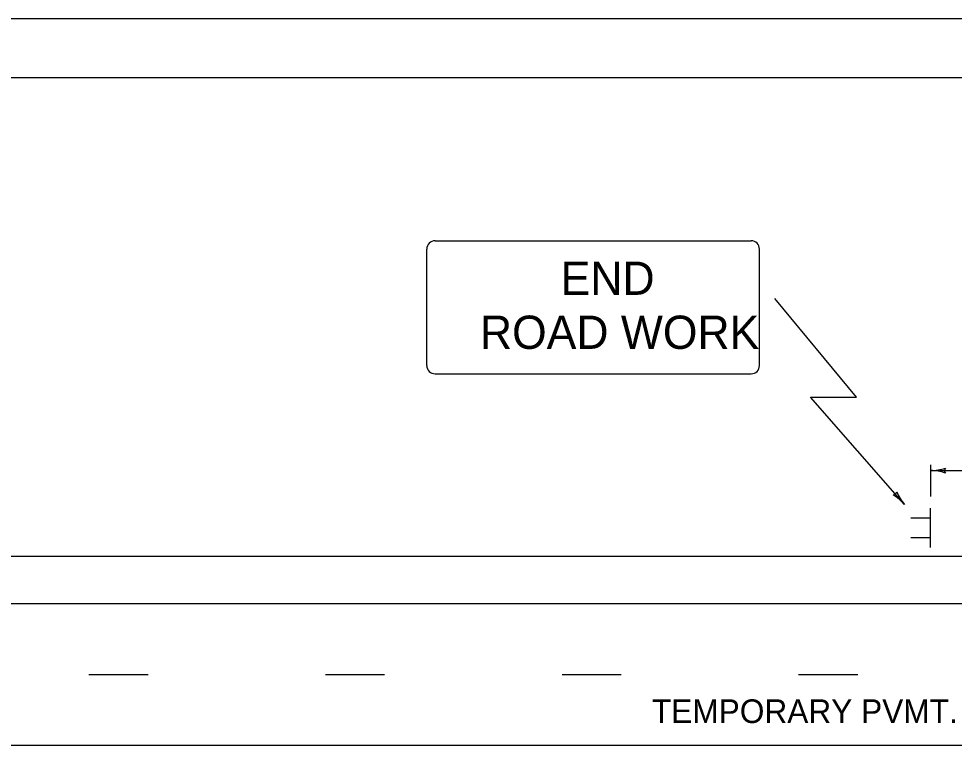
# Model space of a CAD drawing. Extents: x 1000 to 1053.4, y 1000 to 1022.
# Drawn here: x 1019.21 to 1027.12, y 1015.85 to 1022 of the extents above; entities that cross this region are included whole.
import ezdxf

# ---------------------------------------------------------------- set-up
doc = ezdxf.new("R2010")
doc.units = 0
doc.layers.add('Level 1', color=7, linetype='Continuous')
doc.layers.add('Level 10', color=7, linetype='Continuous')

msp = doc.modelspace()

# ---------------------------------------------------------------- linework, layer by layer
at = {"layer": 'Level 1'}
for p, q in [((1035.5, 1021.5), (1007, 1021.5)), ((1022.7276, 1020.1215), (1025.3994, 1020.1215)), ((1022.6573, 1019.0668), (1022.6573, 1020.0512)), ((1025.4698, 1019.0668), (1025.4698, 1020.0512)), ((1022.7276, 1018.9965), (1025.3994, 1018.9965)), ((1026.9162, 1018.1778), (1027.9491, 1018.1778)), ((1026.9162, 1017.5266), (1026.9162, 1017.8599)), ((1026.9162, 1017.7766), (1026.7495, 1017.7766)), ((1026.9162, 1017.6099), (1026.7495, 1017.6099)), ((1007.25, 1017.4546), (1035.25, 1017.4546)), ((1007.25, 1017.0546), (1030.1725, 1017.0546)), ((1019.801, 1016.4546), (1020.301, 1016.4546)), ((1021.801, 1016.4546), (1022.301, 1016.4546)), ((1023.801, 1016.4546), (1024.301, 1016.4546)), ((1025.801, 1016.4546), (1026.301, 1016.4546)), ((1007.25, 1015.8546), (1030.1725, 1015.8546))]:
    msp.add_line(p, q, dxfattribs=at)
for points in [[(1026.6965, 1017.8914), (1025.9023, 1018.8003), (1026.2899, 1018.8003), (1025.5998, 1019.6334)], [(1026.9162, 1018.2278), (1026.9162, 1017.9599)]]:
    msp.add_lwpolyline(points, dxfattribs=at)
for centre, radius, start, end in [((1022.7276, 1020.0512), 0.0703, 90, 180), ((1025.3994, 1020.0512), 0.0703, 0, 90), ((1022.7276, 1019.0668), 0.0703, 180, 270), ((1025.3994, 1019.0668), 0.0703, 270, 0), ((1026.9162, 1018.5685), 0.3906, 269.98778, 270), ((1026.9162, 1018.5685), 0.3906, 270, 288.66878), ((1026.9162, 1017.7872), 0.3906, 71.34716, 89.99389), ((1027.0647, 1018.1778), 0.0312, 138.7746, 220.89129), ((1026.5988, 1018.0033), 0.0312, 269.91996, 352.03666), ((1026.4023, 1017.6344), 0.3906, 41.14536, 59.81415), ((1026.9907, 1018.1484), 0.3906, 202.49252, 221.13925), ((1026.4023, 1017.6344), 0.3906, 41.13314, 41.14536)]:
    msp.add_arc(centre, radius, start, end, dxfattribs=at)
at = {"layer": 'Level 10'}
msp.add_line((1036, 1022), (1000, 1022), dxfattribs=at)

# ---------------------------------------------------------------- texts
at = {"layer": 'Level 1'}
for s, height, p in [('END', 0.28125, (1023.7894, 1019.6644)), ('ROAD WORK', 0.28125, (1023.1071, 1019.2074)), ('TEMPORARY PVMT. MARKINGS', 0.2, (1024.5606, 1016.043))]:
    msp.add_text(s, height=height, dxfattribs=at).set_placement(p)

doc.saveas('drawing.dxf')
